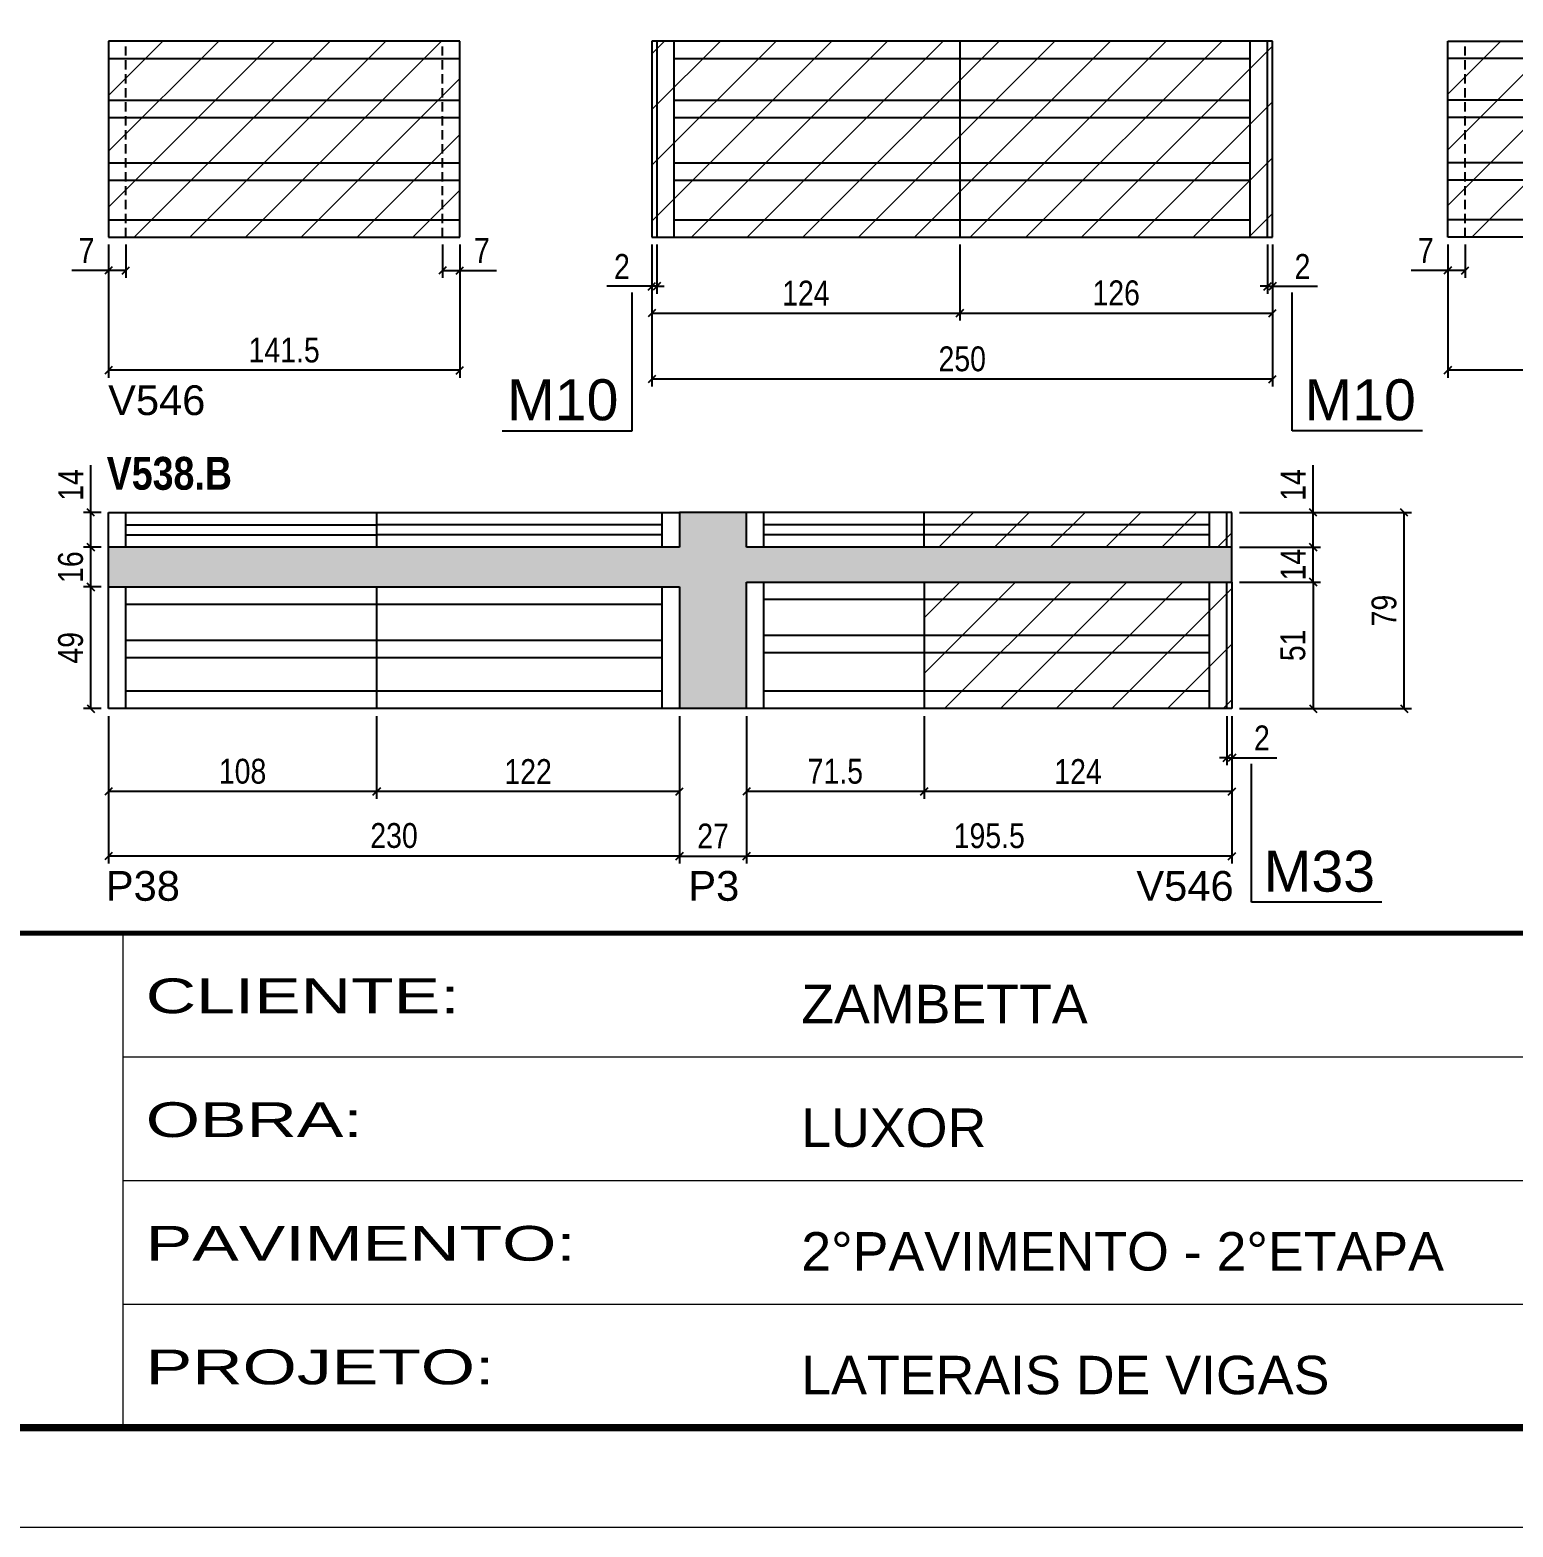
# Model space of a CAD drawing. Extents: x -15895 to 12929, y -2522 to 15173.
# Drawn here: x 3697 to 4295, y 10112 to 10715 of the extents above; entities that cross this region are included whole.
import ezdxf

# ---------------------------------------------------------------- set-up
doc = ezdxf.new("R2010")
doc.units = 0
doc.header["$PDMODE"] = 35
doc.header["$PDSIZE"] = -10
for name, pattern in [('CONTINUO', [0]), ('DASHED', [0.75, 0.5, -0.25]), ('HIDDEN', [0.375, 0.25, -0.125])]:
    doc.linetypes.add(name, pattern=pattern)
for name, color, linetype in [('5', 5, 'Continuous'), ('COTA', 241, 'Continuous'), ('NOMENCLATURA', 7, 'Continuous'), ('Painéis', 200, 'Continuous'), ('SARR_2.2x7', 40, 'Continuous'), ('SARR_EDITAR', 141, 'Continuous')]:
    doc.layers.add(name, color=color, linetype=linetype)
for name, color, linetype, lineweight in [('Folhas', 255, 'Continuous', 9), ('Hachura', 251, 'Continuous', 9), ('SARRAFO DE PRESSAO', 251, 'DASHED', 9)]:
    doc.layers.add(name, color=color, linetype=linetype, lineweight=lineweight)
doc.styles.add('ARIAL', font='arial.ttf')
doc.styles.add('COTA TECNICA', font='techl___.ttf', dxfattribs={"height": 10})
doc.styles.get("Standard").update_dxf_attribs({"font": 'arial.ttf'})
doc.styles.add('TECNICA', font='techb___.ttf', dxfattribs={"height": 10})
doc.styles.add('Tecnologia', font='')
doc.styles.get('Tecnologia').set_extended_font_data('Forgotten Futurist')
doc.dimstyles.new('PAINEL', dxfattribs={"dimtxt": 10, "dimasz": 3, "dimexe": 3, "dimexo": 3, "dimgap": 3, "dimtad": 1, "dimdec": 1, "dimzin": 12, "dimdsep": 46, "dimtxsty": 'COTA TECNICA', "dimblk1": 'OBLIQUE', "dimblk2": 'OBLIQUE', "dimsah": 1, "dimcen": 0.9, "dimclrd": 4, "dimclre": 4, "dimclrt": 240, "dimadec": 1, "dimazin": 3, "dimtfac": 1, "dimtdec": 1, "dimtmove": 0, "dimatfit": 3, "dimfxl": 1, "dimtolj": 1, "dimtzin": 12, "dimarcsym": 0})

# ---------------------------------------------------------------- blocks, each defined once
blk = doc.blocks.new('9999999999')
at = {"color": 30, "linetype": 'CONTINUO'}
for p, q in [((98564.56, 34230.21), (98564.56, 34429.45)), ((98564.56, 34379.64), (99583.98, 34379.64)), ((98564.56, 34329.83), (99487.98, 34329.83)), ((98564.56, 34280.02), (99487.98, 34280.02))]:
    blk.add_line(p, q, dxfattribs=at)
at = {"color": 30, "linetype": 'CONTINUO', "const_width": 2}
blk.add_lwpolyline([(99583.98, 34230.21), (99583.98, 34414.45, 0.414214), (99568.98, 34429.45), (98228.98, 34429.45, 0.414214), (98213.98, 34414.45), (98213.98, 34245.21, 0.414214), (98228.98, 34230.21), (99583.98, 34230.21)], format="xyb", dxfattribs=at)
at = {"layer": 'Folhas'}
blk.add_lwpolyline([(98138.98, 34190.21), (99623.98, 34190.21), (99623.98, 35240.21), (98138.98, 35240.21)], close=True, dxfattribs=at)
at = {"layer": 'Folhas', "color": 30, "const_width": 3}
blk.add_lwpolyline([(98213.98, 34230.21), (99583.98, 34230.21), (99583.98, 35200.21), (98213.98, 35200.21)], close=True, dxfattribs=at)
at = {"color": 7, "linetype": 'Continuous', "ltscale": 5, "style": 'ARIAL'}
for s, height, p in [('ZAMBETTA', 15.483, (98837.68, 34393.13)), ('LUXOR', 15.483, (98837.68, 34343.32)), ('2°PAVIMENTO - 2°ETAPA', 15.4829, (98837.68, 34293.51)), ('LATERAIS DE VIGAS', 15.4829, (98837.68, 34243.7))]:
    blk.add_text(s, height=height, dxfattribs=at).set_placement(p)
at = {"layer": 'Folhas', "color": 7, "style": 'Tecnologia', "width": 1.5}
for s, p in [('CLIENTE:', (98573.65, 34397.17)), ('OBRA:', (98573.65, 34347.31)), ('PAVIMENTO:', (98573.65, 34297.5)), ('PROJETO:', (98573.65, 34247.69))]:
    blk.add_text(s, height=14, dxfattribs=at).set_placement(p)
blk = doc.blocks.new('_Oblique')
at = {"color": 0, "linetype": 'ByBlock', "lineweight": -2}
blk.add_line((-0.5, -0.5), (0.5, 0.5), dxfattribs=at)
blk = doc.blocks.new('*D281')
at = {"layer": 'COTA', "color": 4, "lineweight": -2, "transparency": 16777216}
for p, q in [((3986.04, 10438.78), (3986.04, 10379.4)), ((4181.54, 10438.78), (4181.54, 10379.4)), ((4181.54, 10382.4), (3986.04, 10382.4))]:
    blk.add_line(p, q, dxfattribs=at)
at = {"layer": 'Defpoints', "color": 0, "transparency": 16777216}
for p in [(3986.04, 10441.78), (4181.54, 10441.78), (3986.04, 10382.4)]:
    blk.add_point(p, dxfattribs=at)
at = {"layer": 'COTA', "color": 4, "lineweight": -2, "transparency": 16777216, "xscale": 3, "yscale": 3, "zscale": 3, "rotation": 180}
blk.add_blockref('_Oblique', (3986.04, 10382.4), dxfattribs=at)
at = {"layer": 'COTA', "color": 4, "lineweight": -2, "transparency": 16777216, "xscale": 3, "yscale": 3, "zscale": 3}
blk.add_blockref('_Oblique', (4181.54, 10382.4), dxfattribs=at)
at = {"layer": 'COTA', "color": 240, "transparency": 16777216, "insert": (4083.79, 10390.54), "char_height": 10, "attachment_point": 5, "style": 'COTA TECNICA'}
blk.add_mtext('\\A1;195.5', dxfattribs=at)
blk = doc.blocks.new('*D279')
at = {"layer": 'COTA', "color": 4, "lineweight": -2, "transparency": 16777216}
for p, q in [((4184.54, 10492.78), (4217.23, 10492.78)), ((4214.23, 10492.78), (4214.23, 10441.78)), ((4184.54, 10441.78), (4217.23, 10441.78))]:
    blk.add_line(p, q, dxfattribs=at)
at = {"layer": 'Defpoints', "color": 0, "transparency": 16777216}
for p in [(4181.54, 10492.78, 0), (4181.54, 10441.78, 0), (4214.23, 10441.78)]:
    blk.add_point(p, dxfattribs=at)
at = {"layer": 'COTA', "color": 4, "lineweight": -2, "transparency": 16777216, "xscale": 3, "yscale": 3, "zscale": 3}
for p, rotation in [((4214.23, 10492.78), 90), ((4214.23, 10441.78), 270)]:
    blk.add_blockref('_Oblique', p, dxfattribs=dict(at, rotation=rotation))
at = {"layer": 'COTA', "color": 240, "transparency": 16777216, "insert": (4206.12, 10467.28), "char_height": 10, "attachment_point": 5, "rotation": 90, "style": 'COTA TECNICA'}
blk.add_mtext('\\A1;51', dxfattribs=at)
blk = doc.blocks.new('*D280')
at = {"layer": 'COTA', "color": 4, "lineweight": -2, "transparency": 16777216}
for p, q in [((4184.54, 10506.78), (4217.23, 10506.78)), ((4214.23, 10492.78), (4214.23, 10506.78)), ((4184.54, 10492.78), (4217.23, 10492.78))]:
    blk.add_line(p, q, dxfattribs=at)
at = {"layer": 'Defpoints', "color": 0, "transparency": 16777216}
for p in [(4181.54, 10506.78, 0), (4214.23, 10506.78), (4181.54, 10492.78, 0)]:
    blk.add_point(p, dxfattribs=at)
at = {"layer": 'COTA', "color": 4, "lineweight": -2, "transparency": 16777216, "xscale": 3, "yscale": 3, "zscale": 3}
for p, rotation in [((4214.23, 10506.78), 90), ((4214.23, 10492.78), 270)]:
    blk.add_blockref('_Oblique', p, dxfattribs=dict(at, rotation=rotation))
at = {"layer": 'COTA', "color": 240, "transparency": 16777216, "insert": (4206.16, 10499.78), "char_height": 10, "attachment_point": 5, "rotation": 90, "style": 'COTA TECNICA'}
blk.add_mtext('\\A1;14', dxfattribs=at)
blk = doc.blocks.new('*D277')
at = {"layer": 'COTA', "color": 4, "lineweight": -2, "transparency": 16777216}
for p, q in [((4214.23, 10520.78), (4214.23, 10539.9)), ((4184.54, 10520.78), (4217.23, 10520.78)), ((4214.23, 10506.78), (4214.23, 10520.78)), ((4184.54, 10506.78), (4217.23, 10506.78))]:
    blk.add_line(p, q, dxfattribs=at)
at = {"layer": 'Defpoints', "color": 0, "transparency": 16777216}
for p in [(4181.54, 10520.78), (4214.23, 10520.78), (4181.54, 10506.78)]:
    blk.add_point(p, dxfattribs=at)
at = {"layer": 'COTA', "color": 4, "lineweight": -2, "transparency": 16777216, "xscale": 3, "yscale": 3, "zscale": 3}
for p, rotation in [((4214.23, 10520.78), 90), ((4214.23, 10506.78), 270)]:
    blk.add_blockref('_Oblique', p, dxfattribs=dict(at, rotation=rotation))
at = {"layer": 'COTA', "color": 240, "transparency": 16777216, "insert": (4206.16, 10531.84), "char_height": 10, "attachment_point": 5, "rotation": 90, "style": 'COTA TECNICA'}
blk.add_mtext('\\A1;14', dxfattribs=at)
blk = doc.blocks.new('*D278')
at = {"layer": 'COTA', "color": 4, "lineweight": -2, "transparency": 16777216}
for p, q in [((4057.54, 10438.78), (4057.54, 10405.39)), ((4181.54, 10438.78), (4181.54, 10405.39)), ((4181.54, 10408.39), (4057.54, 10408.39))]:
    blk.add_line(p, q, dxfattribs=at)
at = {"layer": 'Defpoints', "color": 0, "transparency": 16777216}
for p in [(4057.54, 10441.78), (4181.54, 10441.78), (4057.54, 10408.39)]:
    blk.add_point(p, dxfattribs=at)
at = {"layer": 'COTA', "color": 4, "lineweight": -2, "transparency": 16777216, "xscale": 3, "yscale": 3, "zscale": 3, "rotation": 180}
blk.add_blockref('_Oblique', (4057.54, 10408.39), dxfattribs=at)
at = {"layer": 'COTA', "color": 4, "lineweight": -2, "transparency": 16777216, "xscale": 3, "yscale": 3, "zscale": 3}
blk.add_blockref('_Oblique', (4181.54, 10408.39), dxfattribs=at)
at = {"layer": 'COTA', "color": 240, "transparency": 16777216, "insert": (4119.54, 10416.46), "char_height": 10, "attachment_point": 5, "style": 'COTA TECNICA'}
blk.add_mtext('\\A1;124', dxfattribs=at)
blk = doc.blocks.new('*D269')
at = {"layer": 'COTA', "color": 4, "lineweight": -2, "transparency": 16777216}
for p, q in [((3986.04, 10438.78), (3986.04, 10405.39)), ((4057.54, 10438.78), (4057.54, 10405.39)), ((4057.54, 10408.39), (3986.04, 10408.39))]:
    blk.add_line(p, q, dxfattribs=at)
at = {"layer": 'Defpoints', "color": 0, "transparency": 16777216}
for p in [(3986.04, 10441.78), (4057.54, 10441.78), (3986.04, 10408.39)]:
    blk.add_point(p, dxfattribs=at)
at = {"layer": 'COTA', "color": 4, "lineweight": -2, "transparency": 16777216, "xscale": 3, "yscale": 3, "zscale": 3, "rotation": 180}
blk.add_blockref('_Oblique', (3986.04, 10408.39), dxfattribs=at)
at = {"layer": 'COTA', "color": 4, "lineweight": -2, "transparency": 16777216, "xscale": 3, "yscale": 3, "zscale": 3}
blk.add_blockref('_Oblique', (4057.54, 10408.39), dxfattribs=at)
at = {"layer": 'COTA', "color": 240, "transparency": 16777216, "insert": (4021.79, 10416.5), "char_height": 10, "attachment_point": 5, "style": 'COTA TECNICA'}
blk.add_mtext('\\A1;71.5', dxfattribs=at)
blk = doc.blocks.new('*D270')
at = {"layer": 'COTA', "color": 4, "lineweight": -2, "transparency": 16777216}
for p, q in [((4179.54, 10438.78), (4179.54, 10419)), ((4181.54, 10438.78), (4181.54, 10419)), ((4179.54, 10422), (4176.54, 10422)), ((4179.54, 10422), (4181.54, 10422)), ((4181.54, 10422), (4199.65, 10422))]:
    blk.add_line(p, q, dxfattribs=at)
at = {"layer": 'Defpoints', "color": 0, "transparency": 16777216}
for p in [(4179.54, 10441.78), (4181.54, 10441.78), (4181.54, 10422)]:
    blk.add_point(p, dxfattribs=at)
at = {"layer": 'COTA', "color": 4, "lineweight": -2, "transparency": 16777216, "xscale": 3, "yscale": 3, "zscale": 3}
blk.add_blockref('_Oblique', (4179.54, 10422), dxfattribs=at)
at = {"layer": 'COTA', "color": 4, "lineweight": -2, "transparency": 16777216, "xscale": 3, "yscale": 3, "zscale": 3, "rotation": 180}
blk.add_blockref('_Oblique', (4181.54, 10422), dxfattribs=at)
at = {"layer": 'COTA', "color": 240, "transparency": 16777216, "insert": (4193.6, 10430), "char_height": 10, "attachment_point": 5, "style": 'COTA TECNICA'}
blk.add_mtext('\\A1;2', dxfattribs=at)
blk = doc.blocks.new('*D271')
at = {"layer": 'COTA', "color": 4, "lineweight": -2, "transparency": 16777216}
for p, q in [((3729.04, 10438.78), (3729.04, 10379.4)), ((3959.04, 10438.78), (3959.04, 10379.4)), ((3959.04, 10382.4), (3729.04, 10382.4))]:
    blk.add_line(p, q, dxfattribs=at)
at = {"layer": 'Defpoints', "color": 0, "transparency": 16777216}
for p in [(3729.04, 10441.78), (3959.04, 10441.78), (3729.04, 10382.4)]:
    blk.add_point(p, dxfattribs=at)
at = {"layer": 'COTA', "color": 4, "lineweight": -2, "transparency": 16777216, "xscale": 3, "yscale": 3, "zscale": 3, "rotation": 180}
blk.add_blockref('_Oblique', (3729.04, 10382.4), dxfattribs=at)
at = {"layer": 'COTA', "color": 4, "lineweight": -2, "transparency": 16777216, "xscale": 3, "yscale": 3, "zscale": 3}
blk.add_blockref('_Oblique', (3959.04, 10382.4), dxfattribs=at)
at = {"layer": 'COTA', "color": 240, "transparency": 16777216, "insert": (3844.04, 10390.62), "char_height": 10, "attachment_point": 5, "style": 'COTA TECNICA'}
blk.add_mtext('\\A1;230', dxfattribs=at)
blk = doc.blocks.new('*D272')
at = {"layer": 'COTA', "color": 4, "lineweight": -2, "transparency": 16777216}
for p, q in [((3837.04, 10438.78), (3837.04, 10405.39)), ((3959.04, 10438.78), (3959.04, 10405.39)), ((3959.04, 10408.39), (3837.04, 10408.39))]:
    blk.add_line(p, q, dxfattribs=at)
at = {"layer": 'Defpoints', "color": 0, "transparency": 16777216}
for p in [(3837.04, 10441.78), (3959.04, 10441.78), (3837.04, 10408.39)]:
    blk.add_point(p, dxfattribs=at)
at = {"layer": 'COTA', "color": 4, "lineweight": -2, "transparency": 16777216, "xscale": 3, "yscale": 3, "zscale": 3, "rotation": 180}
blk.add_blockref('_Oblique', (3837.04, 10408.39), dxfattribs=at)
at = {"layer": 'COTA', "color": 4, "lineweight": -2, "transparency": 16777216, "xscale": 3, "yscale": 3, "zscale": 3}
blk.add_blockref('_Oblique', (3959.04, 10408.39), dxfattribs=at)
at = {"layer": 'COTA', "color": 240, "transparency": 16777216, "insert": (3898.04, 10416.45), "char_height": 10, "attachment_point": 5, "style": 'COTA TECNICA'}
blk.add_mtext('\\A1;122', dxfattribs=at)
blk = doc.blocks.new('*D273')
at = {"layer": 'COTA', "color": 4, "lineweight": -2, "transparency": 16777216}
for p, q in [((3729.04, 10438.78), (3729.04, 10405.39)), ((3837.04, 10438.78), (3837.04, 10405.39)), ((3837.04, 10408.39), (3729.04, 10408.39))]:
    blk.add_line(p, q, dxfattribs=at)
at = {"layer": 'Defpoints', "color": 0, "transparency": 16777216}
for p in [(3729.04, 10441.78), (3837.04, 10441.78), (3729.04, 10408.39)]:
    blk.add_point(p, dxfattribs=at)
at = {"layer": 'COTA', "color": 4, "lineweight": -2, "transparency": 16777216, "xscale": 3, "yscale": 3, "zscale": 3, "rotation": 180}
blk.add_blockref('_Oblique', (3729.04, 10408.39), dxfattribs=at)
at = {"layer": 'COTA', "color": 4, "lineweight": -2, "transparency": 16777216, "xscale": 3, "yscale": 3, "zscale": 3}
blk.add_blockref('_Oblique', (3837.04, 10408.39), dxfattribs=at)
at = {"layer": 'COTA', "color": 240, "transparency": 16777216, "insert": (3783.04, 10416.51), "char_height": 10, "attachment_point": 5, "style": 'COTA TECNICA'}
blk.add_mtext('\\A1;108', dxfattribs=at)
blk = doc.blocks.new('*D274')
at = {"layer": 'COTA', "color": 4, "lineweight": -2, "transparency": 16777216}
for p, q in [((3726.04, 10490.78), (3718.91, 10490.78)), ((3721.91, 10441.78), (3721.91, 10490.78)), ((3726.04, 10441.78), (3718.91, 10441.78))]:
    blk.add_line(p, q, dxfattribs=at)
at = {"layer": 'Defpoints', "color": 0, "transparency": 16777216}
for p in [(3721.91, 10490.78), (3729.04, 10490.78), (3729.04, 10441.78)]:
    blk.add_point(p, dxfattribs=at)
at = {"layer": 'COTA', "color": 4, "lineweight": -2, "transparency": 16777216, "xscale": 3, "yscale": 3, "zscale": 3}
for p, rotation in [((3721.91, 10490.78), 90), ((3721.91, 10441.78), 270)]:
    blk.add_blockref('_Oblique', p, dxfattribs=dict(at, rotation=rotation))
at = {"layer": 'COTA', "color": 240, "transparency": 16777216, "insert": (3713.81, 10466.28), "char_height": 10, "attachment_point": 5, "rotation": 90, "style": 'COTA TECNICA'}
blk.add_mtext('\\A1;49', dxfattribs=at)
blk = doc.blocks.new('*D275')
at = {"layer": 'COTA', "color": 4, "lineweight": -2, "transparency": 16777216}
for p, q in [((3726.04, 10506.78), (3718.91, 10506.78)), ((3721.91, 10490.78), (3721.91, 10506.78)), ((3726.04, 10490.78), (3718.91, 10490.78))]:
    blk.add_line(p, q, dxfattribs=at)
at = {"layer": 'Defpoints', "color": 0, "transparency": 16777216}
for p in [(3721.91, 10506.78), (3729.04, 10506.78), (3729.04, 10490.78)]:
    blk.add_point(p, dxfattribs=at)
at = {"layer": 'COTA', "color": 4, "lineweight": -2, "transparency": 16777216, "xscale": 3, "yscale": 3, "zscale": 3}
for p, rotation in [((3721.91, 10506.78), 90), ((3721.91, 10490.78), 270)]:
    blk.add_blockref('_Oblique', p, dxfattribs=dict(at, rotation=rotation))
at = {"layer": 'COTA', "color": 240, "transparency": 16777216, "insert": (3713.81, 10498.78), "char_height": 10, "attachment_point": 5, "rotation": 90, "style": 'COTA TECNICA'}
blk.add_mtext('\\A1;16', dxfattribs=at)
blk = doc.blocks.new('*D276')
at = {"layer": 'COTA', "color": 4, "lineweight": -2, "transparency": 16777216}
for p, q in [((3721.91, 10520.78), (3721.91, 10539.9)), ((3726.04, 10520.78), (3718.91, 10520.78)), ((3721.91, 10506.78), (3721.91, 10520.78)), ((3726.04, 10506.78), (3718.91, 10506.78))]:
    blk.add_line(p, q, dxfattribs=at)
at = {"layer": 'Defpoints', "color": 0, "transparency": 16777216}
for p in [(3721.91, 10520.78), (3729.04, 10520.78), (3729.04, 10506.78)]:
    blk.add_point(p, dxfattribs=at)
at = {"layer": 'COTA', "color": 4, "lineweight": -2, "transparency": 16777216, "xscale": 3, "yscale": 3, "zscale": 3}
for p, rotation in [((3721.91, 10520.78), 90), ((3721.91, 10506.78), 270)]:
    blk.add_blockref('_Oblique', p, dxfattribs=dict(at, rotation=rotation))
at = {"layer": 'COTA', "color": 240, "transparency": 16777216, "insert": (3713.84, 10531.84), "char_height": 10, "attachment_point": 5, "rotation": 90, "style": 'COTA TECNICA'}
blk.add_mtext('\\A1;14', dxfattribs=at)
blk = doc.blocks.new('*D284')
at = {"layer": 'COTA', "color": 4, "lineweight": -2, "transparency": 16777216}
for p, q in [((3729.04, 10628.67), (3729.04, 10575.05)), ((3870.54, 10628.67), (3870.54, 10575.05)), ((3870.54, 10578.05), (3729.04, 10578.05))]:
    blk.add_line(p, q, dxfattribs=at)
at = {"layer": 'Defpoints', "color": 0, "transparency": 16777216}
for p in [(3729.04, 10631.67), (3870.54, 10631.67), (3729.04, 10578.05)]:
    blk.add_point(p, dxfattribs=at)
at = {"layer": 'COTA', "color": 4, "lineweight": -2, "transparency": 16777216, "xscale": 3, "yscale": 3, "zscale": 3, "rotation": 180}
blk.add_blockref('_Oblique', (3729.04, 10578.05), dxfattribs=at)
at = {"layer": 'COTA', "color": 4, "lineweight": -2, "transparency": 16777216, "xscale": 3, "yscale": 3, "zscale": 3}
blk.add_blockref('_Oblique', (3870.54, 10578.05), dxfattribs=at)
at = {"layer": 'COTA', "color": 240, "transparency": 16777216, "insert": (3799.79, 10586.16), "char_height": 10, "attachment_point": 5, "style": 'COTA TECNICA'}
blk.add_mtext('\\A1;141.5', dxfattribs=at)
blk = doc.blocks.new('*D285')
at = {"layer": 'COTA', "color": 4, "lineweight": -2, "transparency": 16777216}
for p, q in [((3863.54, 10628.67), (3863.54, 10615.25)), ((3870.54, 10628.67), (3870.54, 10615.25)), ((3863.54, 10618.25), (3870.54, 10618.25)), ((3870.54, 10618.25), (3885.27, 10618.25))]:
    blk.add_line(p, q, dxfattribs=at)
at = {"layer": 'Defpoints', "color": 0, "transparency": 16777216}
for p in [(3863.54, 10631.67), (3870.54, 10631.67), (3870.54, 10618.25)]:
    blk.add_point(p, dxfattribs=at)
at = {"layer": 'COTA', "color": 4, "lineweight": -2, "transparency": 16777216, "xscale": 3, "yscale": 3, "zscale": 3, "rotation": 180}
blk.add_blockref('_Oblique', (3863.54, 10618.25), dxfattribs=at)
at = {"layer": 'COTA', "color": 4, "lineweight": -2, "transparency": 16777216, "xscale": 3, "yscale": 3, "zscale": 3}
blk.add_blockref('_Oblique', (3870.54, 10618.25), dxfattribs=at)
at = {"layer": 'COTA', "color": 240, "transparency": 16777216, "insert": (3879.41, 10626.32), "char_height": 10, "attachment_point": 5, "style": 'COTA TECNICA'}
blk.add_mtext('\\A1;7', dxfattribs=at)
blk = doc.blocks.new('*D283')
at = {"layer": 'COTA', "color": 4, "lineweight": -2, "transparency": 16777216}
for p, q in [((3729.04, 10628.67), (3729.04, 10615.25)), ((3736.04, 10628.67), (3736.04, 10615.25)), ((3729.04, 10618.25), (3714.31, 10618.25)), ((3736.04, 10618.25), (3729.04, 10618.25))]:
    blk.add_line(p, q, dxfattribs=at)
at = {"layer": 'Defpoints', "color": 0, "transparency": 16777216}
for p in [(3729.04, 10631.67), (3736.04, 10631.67), (3729.04, 10618.25)]:
    blk.add_point(p, dxfattribs=at)
at = {"layer": 'COTA', "color": 4, "lineweight": -2, "transparency": 16777216, "xscale": 3, "yscale": 3, "zscale": 3, "rotation": 180}
blk.add_blockref('_Oblique', (3729.04, 10618.25), dxfattribs=at)
at = {"layer": 'COTA', "color": 4, "lineweight": -2, "transparency": 16777216, "xscale": 3, "yscale": 3, "zscale": 3}
blk.add_blockref('_Oblique', (3736.04, 10618.25), dxfattribs=at)
at = {"layer": 'COTA', "color": 240, "transparency": 16777216, "insert": (3720.18, 10626.32), "char_height": 10, "attachment_point": 5, "style": 'COTA TECNICA'}
blk.add_mtext('\\A1;7', dxfattribs=at)
blk = doc.blocks.new('*D289')
at = {"layer": 'COTA', "color": 4, "lineweight": -2, "transparency": 16777216}
for p, q in [((3947.9, 10628.67), (3947.9, 10571.5)), ((4197.9, 10628.67), (4197.9, 10571.5)), ((4197.9, 10574.5), (3947.9, 10574.5))]:
    blk.add_line(p, q, dxfattribs=at)
at = {"layer": 'Defpoints', "color": 0, "transparency": 16777216}
for p in [(3947.9, 10631.67), (4197.9, 10631.67), (3947.9, 10574.5)]:
    blk.add_point(p, dxfattribs=at)
at = {"layer": 'COTA', "color": 4, "lineweight": -2, "transparency": 16777216, "xscale": 3, "yscale": 3, "zscale": 3, "rotation": 180}
blk.add_blockref('_Oblique', (3947.9, 10574.5), dxfattribs=at)
at = {"layer": 'COTA', "color": 4, "lineweight": -2, "transparency": 16777216, "xscale": 3, "yscale": 3, "zscale": 3}
blk.add_blockref('_Oblique', (4197.9, 10574.5), dxfattribs=at)
at = {"layer": 'COTA', "color": 240, "transparency": 16777216, "insert": (4072.9, 10582.61), "char_height": 10, "attachment_point": 5, "style": 'COTA TECNICA'}
blk.add_mtext('\\A1;250', dxfattribs=at)
blk = doc.blocks.new('*D286')
at = {"layer": 'COTA', "color": 4, "lineweight": -2, "transparency": 16777216}
for p, q in [((3947.9, 10628.67), (3947.9, 10598.09)), ((4071.9, 10628.67), (4071.9, 10598.09)), ((3947.9, 10601.09), (4071.9, 10601.09))]:
    blk.add_line(p, q, dxfattribs=at)
at = {"layer": 'Defpoints', "color": 0, "transparency": 16777216}
for p in [(3947.9, 10631.67), (4071.9, 10631.67), (4071.9, 10601.09)]:
    blk.add_point(p, dxfattribs=at)
at = {"layer": 'COTA', "color": 4, "lineweight": -2, "transparency": 16777216, "xscale": 3, "yscale": 3, "zscale": 3, "rotation": 180}
blk.add_blockref('_Oblique', (3947.9, 10601.09), dxfattribs=at)
at = {"layer": 'COTA', "color": 4, "lineweight": -2, "transparency": 16777216, "xscale": 3, "yscale": 3, "zscale": 3}
blk.add_blockref('_Oblique', (4071.9, 10601.09), dxfattribs=at)
at = {"layer": 'COTA', "color": 240, "transparency": 16777216, "insert": (4009.9, 10609.16), "char_height": 10, "attachment_point": 5, "style": 'COTA TECNICA'}
blk.add_mtext('\\A1;124', dxfattribs=at)
blk = doc.blocks.new('*D287')
at = {"layer": 'COTA', "color": 4, "lineweight": -2, "transparency": 16777216}
for p, q in [((3947.9, 10628.67), (3947.9, 10608.89)), ((3949.9, 10628.67), (3949.9, 10608.89)), ((3947.9, 10611.89), (3929.79, 10611.89)), ((3949.9, 10611.89), (3947.9, 10611.89)), ((3949.9, 10611.89), (3952.9, 10611.89))]:
    blk.add_line(p, q, dxfattribs=at)
at = {"layer": 'Defpoints', "color": 0, "transparency": 16777216}
for p in [(3947.9, 10631.67), (3949.9, 10631.67), (3947.9, 10611.89)]:
    blk.add_point(p, dxfattribs=at)
at = {"layer": 'COTA', "color": 4, "lineweight": -2, "transparency": 16777216, "xscale": 3, "yscale": 3, "zscale": 3}
blk.add_blockref('_Oblique', (3947.9, 10611.89), dxfattribs=at)
at = {"layer": 'COTA', "color": 4, "lineweight": -2, "transparency": 16777216, "xscale": 3, "yscale": 3, "zscale": 3, "rotation": 180}
blk.add_blockref('_Oblique', (3949.9, 10611.89), dxfattribs=at)
at = {"layer": 'COTA', "color": 240, "transparency": 16777216, "insert": (3935.84, 10619.89), "char_height": 10, "attachment_point": 5, "style": 'COTA TECNICA'}
blk.add_mtext('\\A1;2', dxfattribs=at)
blk = doc.blocks.new('*D290')
at = {"layer": 'COTA', "color": 4, "lineweight": -2, "transparency": 16777216}
for p, q in [((4071.9, 10628.67), (4071.9, 10598.09)), ((4197.9, 10628.67), (4197.9, 10598.09)), ((4071.9, 10601.09), (4197.9, 10601.09))]:
    blk.add_line(p, q, dxfattribs=at)
at = {"layer": 'Defpoints', "color": 0, "transparency": 16777216}
for p in [(4071.9, 10631.67), (4197.9, 10631.67), (4197.9, 10601.09)]:
    blk.add_point(p, dxfattribs=at)
at = {"layer": 'COTA', "color": 4, "lineweight": -2, "transparency": 16777216, "xscale": 3, "yscale": 3, "zscale": 3, "rotation": 180}
blk.add_blockref('_Oblique', (4071.9, 10601.09), dxfattribs=at)
at = {"layer": 'COTA', "color": 4, "lineweight": -2, "transparency": 16777216, "xscale": 3, "yscale": 3, "zscale": 3}
blk.add_blockref('_Oblique', (4197.9, 10601.09), dxfattribs=at)
at = {"layer": 'COTA', "color": 240, "transparency": 16777216, "insert": (4134.9, 10609.19), "char_height": 10, "attachment_point": 5, "style": 'COTA TECNICA'}
blk.add_mtext('\\A1;126', dxfattribs=at)
blk = doc.blocks.new('*D288')
at = {"layer": 'COTA', "color": 4, "lineweight": -2, "transparency": 16777216}
for p, q in [((4195.9, 10628.67), (4195.9, 10608.89)), ((4197.9, 10628.67), (4197.9, 10608.89)), ((4195.9, 10611.89), (4192.9, 10611.89)), ((4195.9, 10611.89), (4197.9, 10611.89)), ((4197.9, 10611.89), (4216.01, 10611.89))]:
    blk.add_line(p, q, dxfattribs=at)
at = {"layer": 'Defpoints', "color": 0, "transparency": 16777216}
for p in [(4195.9, 10631.67), (4197.9, 10631.67), (4197.9, 10611.89)]:
    blk.add_point(p, dxfattribs=at)
at = {"layer": 'COTA', "color": 4, "lineweight": -2, "transparency": 16777216, "xscale": 3, "yscale": 3, "zscale": 3}
blk.add_blockref('_Oblique', (4195.9, 10611.89), dxfattribs=at)
at = {"layer": 'COTA', "color": 4, "lineweight": -2, "transparency": 16777216, "xscale": 3, "yscale": 3, "zscale": 3, "rotation": 180}
blk.add_blockref('_Oblique', (4197.9, 10611.89), dxfattribs=at)
at = {"layer": 'COTA', "color": 240, "transparency": 16777216, "insert": (4209.95, 10619.89), "char_height": 10, "attachment_point": 5, "style": 'COTA TECNICA'}
blk.add_mtext('\\A1;2', dxfattribs=at)
blk = doc.blocks.new('*D291')
at = {"layer": 'COTA', "color": 4, "lineweight": -2, "transparency": 16777216}
for p, q in [((4268.44, 10628.67), (4268.44, 10615.25)), ((4275.44, 10628.67), (4275.44, 10615.25)), ((4268.44, 10618.25), (4253.71, 10618.25)), ((4275.44, 10618.25), (4268.44, 10618.25))]:
    blk.add_line(p, q, dxfattribs=at)
at = {"layer": 'Defpoints', "color": 0, "transparency": 16777216}
for p in [(4268.44, 10631.67), (4275.44, 10631.67), (4268.44, 10618.25)]:
    blk.add_point(p, dxfattribs=at)
at = {"layer": 'COTA', "color": 4, "lineweight": -2, "transparency": 16777216, "xscale": 3, "yscale": 3, "zscale": 3, "rotation": 180}
blk.add_blockref('_Oblique', (4268.44, 10618.25), dxfattribs=at)
at = {"layer": 'COTA', "color": 4, "lineweight": -2, "transparency": 16777216, "xscale": 3, "yscale": 3, "zscale": 3}
blk.add_blockref('_Oblique', (4275.44, 10618.25), dxfattribs=at)
at = {"layer": 'COTA', "color": 240, "transparency": 16777216, "insert": (4259.58, 10626.32), "char_height": 10, "attachment_point": 5, "style": 'COTA TECNICA'}
blk.add_mtext('\\A1;7', dxfattribs=at)
blk = doc.blocks.new('*D292')
at = {"layer": 'COTA', "color": 4, "lineweight": -2, "transparency": 16777216}
for p, q in [((4268.44, 10628.67), (4268.44, 10575.05)), ((4398.44, 10628.67), (4398.44, 10575.05)), ((4398.44, 10578.05), (4268.44, 10578.05))]:
    blk.add_line(p, q, dxfattribs=at)
at = {"layer": 'Defpoints', "color": 0, "transparency": 16777216}
for p in [(4268.44, 10631.67), (4398.44, 10631.67), (4268.44, 10578.05)]:
    blk.add_point(p, dxfattribs=at)
at = {"layer": 'COTA', "color": 4, "lineweight": -2, "transparency": 16777216, "xscale": 3, "yscale": 3, "zscale": 3, "rotation": 180}
blk.add_blockref('_Oblique', (4268.44, 10578.05), dxfattribs=at)
at = {"layer": 'COTA', "color": 4, "lineweight": -2, "transparency": 16777216, "xscale": 3, "yscale": 3, "zscale": 3}
blk.add_blockref('_Oblique', (4398.44, 10578.05), dxfattribs=at)
at = {"layer": 'COTA', "color": 240, "transparency": 16777216, "insert": (4333.44, 10586.26), "char_height": 10, "attachment_point": 5, "style": 'COTA TECNICA'}
blk.add_mtext('\\A1;130', dxfattribs=at)
blk = doc.blocks.new('*D295')
at = {"layer": 'COTA', "color": 4, "lineweight": -2, "transparency": 16777216}
for p, q in [((4184.54, 10520.78), (4253.92, 10520.78)), ((4250.92, 10441.78), (4250.92, 10520.78)), ((4184.54, 10441.78), (4253.92, 10441.78))]:
    blk.add_line(p, q, dxfattribs=at)
at = {"layer": 'Defpoints', "color": 0, "transparency": 16777216}
for p in [(4181.54, 10520.78), (4250.92, 10520.78), (4181.54, 10441.78)]:
    blk.add_point(p, dxfattribs=at)
at = {"layer": 'COTA', "color": 4, "lineweight": -2, "transparency": 16777216, "xscale": 3, "yscale": 3, "zscale": 3}
for p, rotation in [((4250.92, 10520.78), 90), ((4250.92, 10441.78), 270)]:
    blk.add_blockref('_Oblique', p, dxfattribs=dict(at, rotation=rotation))
at = {"layer": 'COTA', "color": 240, "transparency": 16777216, "insert": (4242.82, 10481.28), "char_height": 10, "attachment_point": 5, "rotation": 90, "style": 'COTA TECNICA'}
blk.add_mtext('\\A1;79', dxfattribs=at)
blk = doc.blocks.new('*D1943')
at = {"layer": 'COTA', "color": 4, "lineweight": -2, "transparency": 16777216}
for p, q in [((3959.04, 10438.78), (3959.04, 10379.4)), ((3986.04, 10438.78), (3986.04, 10379.4)), ((3959.04, 10382.4), (3986.04, 10382.4))]:
    blk.add_line(p, q, dxfattribs=at)
at = {"layer": 'Defpoints', "color": 0, "transparency": 16777216}
for p in [(3959.04, 10441.78), (3986.04, 10441.78), (3986.04, 10382.4)]:
    blk.add_point(p, dxfattribs=at)
at = {"layer": 'COTA', "color": 4, "lineweight": -2, "transparency": 16777216, "xscale": 3, "yscale": 3, "zscale": 3, "rotation": 180}
blk.add_blockref('_Oblique', (3959.04, 10382.4), dxfattribs=at)
at = {"layer": 'COTA', "color": 4, "lineweight": -2, "transparency": 16777216, "xscale": 3, "yscale": 3, "zscale": 3}
blk.add_blockref('_Oblique', (3986.04, 10382.4), dxfattribs=at)
at = {"layer": 'COTA', "color": 240, "transparency": 16777216, "insert": (3972.54, 10390.47), "char_height": 10, "attachment_point": 5, "style": 'COTA TECNICA'}
blk.add_mtext('\\A1;27', dxfattribs=at)

msp = doc.modelspace()

# ---------------------------------------------------------------- hatches: boundary and pattern name
at = {"layer": 'COTA'}
h = msp.add_hatch(dxfattribs=at)
h.set_pattern_fill('AR-CONC', color=256, scale=0.03)
h.set_pattern_definition([(50, (-1635.079, -2844.969), (5.4655401, -0.4781726), [0.5715, -6.2865]), (355, (-1635.079, -2844.969), (-1.0573026, 5.7317054), [0.4572, -5.0292175]), (100.451445, (-1634.6235, -2845.009), (4.4082374, 5.2535326), [0.4857003, -5.3427073]), (46.1842, (-1635.079, -2843.445), (8.1323712, -1.2612698), [0.85725, -9.42975]), (96.63556, (-1634.401, -2843.55), (7.122124, 7.4227837), [0.7285507, -8.0140682]), (351.18415, (-1635.079, -2843.445), (7.122124, 7.4227837), [0.685799, -7.543792]), (21, (-1634.317, -2843.826), (4.5484317, -3.067956), [0.5715, -6.2865]), (326, (-1634.317, -2843.826), (1.8540609, 5.525639), [0.4572, -5.0292]), (71.451445, (-1633.938, -2844.0816), (6.4024926, 2.457683), [0.4857003, -5.3426981]), (37.5, (-1635.079, -2844.969), (0.0926581, 2.53665117), [0, -4.96824, 0, -5.1054, 0, -5.04825]), (7.5, (-1635.079, -2844.969), (2.0045899, 3.00541724), [0, -2.91084, 0, -4.85394, 0, -1.92405]), (327.5, (-1636.7782, -2844.969), (4.06771786, -0.17186232), [0, -1.905, 0, -5.9436, 0, -7.8867]), (317.5, (-1637.5402, -2844.969), (4.4438754, 0.7627947), [0, -2.4765, 0, -3.94716, 0, -5.6007])])
h.paths.add_polyline_path([(3986.04, 10492.78), (4181.54, 10492.78), (4181.54, 10506.78), (3986.04, 10506.78), (3986.04, 10520.78), (3959.04, 10520.78), (3959.04, 10506.78), (3729.04, 10506.78), (3729.04, 10490.78), (3959.04, 10490.78), (3959.04, 10441.78), (3986.04, 10441.78)])
at = {"layer": 'Hachura', "linetype": 'ByBlock'}
h = msp.add_hatch(dxfattribs=at)
h.set_pattern_fill('ANSI31', color=256, scale=5)
h.paths.add_polyline_path([(3870.54, 10710.67), (3729.04, 10710.67), (3729.04, 10631.67), (3870.54, 10631.67)])
h.paths.add_polyline_path([(4071.9, 10710.67), (3947.9, 10710.67), (3947.9, 10631.67), (4071.9, 10631.67)])
h.paths.add_polyline_path([(4197.9, 10710.67), (4071.9, 10710.67), (4071.9, 10631.67), (4197.9, 10631.67)])
h.paths.add_polyline_path([(4398.44, 10710.67), (4268.44, 10710.67), (4268.44, 10631.67), (4398.44, 10631.67)])
h.paths.add_polyline_path([(4515.51, 10710.67), (4461.51, 10710.67), (4461.51, 10631.67), (4515.51, 10631.67)])
h.paths.add_polyline_path([(4181.54, 10492.78), (4057.54, 10492.78), (4057.54, 10441.78), (4181.54, 10441.78)])
h.paths.add_polyline_path([(4181.54, 10520.78), (4057.54, 10520.78), (4057.54, 10506.78), (4181.54, 10506.78)])

# ---------------------------------------------------------------- linework, layer by layer
at = {"layer": 'COTA'}
for p, q in [((3986.04, 10520.78), (3959.04, 10520.78)), ((3729.04, 10490.78), (3729.04, 10506.78)), ((4181.54, 10492.78), (4181.54, 10506.78)), ((3986.04, 10441.78), (3959.04, 10441.78))]:
    msp.add_line(p, q, dxfattribs=at)
at = {"layer": 'NOMENCLATURA', "linetype": 'Continuous'}
for p, q in [((3939.98, 10553.74), (3939.98, 10609.37)), ((4205.81, 10553.74), (4205.81, 10609.37)), ((3887.58, 10553.74), (3939.98, 10553.74)), ((4258.22, 10553.74), (4205.81, 10553.74)), ((4189.45, 10363.86), (4189.45, 10419.49)), ((4241.86, 10363.86), (4189.45, 10363.86))]:
    msp.add_line(p, q, dxfattribs=at)
at = {"layer": 'Painéis', "linetype": 'ByBlock'}
for p, q in [((3870.54, 10710.67), (3729.04, 10710.67)), ((3729.04, 10710.67), (3729.04, 10631.67)), ((3870.54, 10631.67), (3870.54, 10710.67)), ((4197.9, 10710.67), (3947.9, 10710.67)), ((3947.9, 10710.67), (3947.9, 10631.67)), ((3949.9, 10710.67), (3949.9, 10631.67)), ((4071.9, 10710.67), (4071.9, 10631.67)), ((4195.9, 10631.67), (4195.9, 10710.67)), ((4197.9, 10631.67), (4197.9, 10710.67)), ((4268.44, 10631.67), (4268.44, 10710.67)), ((4268.44, 10710.67), (4398.44, 10710.67)), ((3729.04, 10631.67), (3870.54, 10631.67)), ((3947.9, 10631.67), (4197.9, 10631.67)), ((4398.44, 10631.67), (4268.44, 10631.67)), ((3729.04, 10506.78), (3729.04, 10520.78)), ((3729.04, 10520.78), (3959.04, 10520.78)), ((3837.04, 10520.78), (3837.04, 10506.78)), ((3959.04, 10520.78), (3959.04, 10506.78)), ((4181.54, 10520.78), (3986.04, 10520.78)), ((3986.04, 10506.78), (3986.04, 10520.78)), ((4057.54, 10506.78), (4057.54, 10520.78)), ((4179.54, 10506.78), (4179.54, 10520.78)), ((4181.54, 10506.78), (4181.54, 10520.78)), ((3959.04, 10506.78), (3729.04, 10506.78)), ((4181.54, 10506.78), (3986.04, 10506.78)), ((3986.04, 10441.78), (3986.04, 10492.78)), ((3986.04, 10492.78), (4181.54, 10492.78)), ((4057.54, 10492.78), (4057.54, 10441.78)), ((4179.54, 10441.78), (4179.54, 10492.78)), ((4181.54, 10492.78), (4181.54, 10441.78)), ((3729.04, 10441.78), (3729.04, 10490.78)), ((3729.04, 10490.78), (3959.04, 10490.78)), ((3837.04, 10490.78), (3837.04, 10441.78)), ((3959.04, 10490.78), (3959.04, 10441.78)), ((3959.04, 10441.78), (3729.04, 10441.78)), ((4181.54, 10441.78), (3986.04, 10441.78))]:
    msp.add_line(p, q, dxfattribs=at)
at = {"layer": 'SARR_2.2x7', "linetype": 'HIDDEN', "ltscale": 15}
for p, q in [((3736.04, 10631.67), (3736.04, 10710.67)), ((3863.54, 10631.67), (3863.54, 10710.67)), ((4275.44, 10631.67), (4275.44, 10710.67))]:
    msp.add_line(p, q, dxfattribs=at)
at = {"layer": 'SARR_2.2x7', "linetype": 'Continuous'}
for p, q in [((3956.9, 10631.67), (3956.9, 10710.67)), ((4188.9, 10631.67), (4188.9, 10710.67)), ((3729.04, 10703.67), (3870.54, 10703.67)), ((3956.9, 10703.67), (4188.9, 10703.67)), ((4391.44, 10703.67), (4268.44, 10703.67)), ((3729.04, 10686.93), (3870.54, 10686.93)), ((3956.9, 10686.93), (4188.9, 10686.93)), ((4391.44, 10686.93), (4268.44, 10686.93)), ((3729.04, 10679.93), (3870.54, 10679.93)), ((3956.9, 10679.93), (4188.9, 10679.93)), ((4391.44, 10679.93), (4268.44, 10679.93)), ((3729.04, 10661.67), (3870.54, 10661.67)), ((3956.9, 10661.67), (4188.9, 10661.67)), ((4391.44, 10661.67), (4268.44, 10661.67)), ((3729.04, 10654.67), (3870.54, 10654.67)), ((3956.9, 10654.67), (4188.9, 10654.67)), ((4391.44, 10654.67), (4268.44, 10654.67)), ((3729.04, 10638.67), (3870.54, 10638.67)), ((3956.9, 10638.67), (4188.9, 10638.67)), ((4391.44, 10638.67), (4268.44, 10638.67)), ((3736.04, 10506.78), (3736.04, 10520.78)), ((3952.04, 10506.78), (3952.04, 10520.78)), ((3993.04, 10506.78), (3993.04, 10520.78)), ((4172.54, 10506.78), (4172.54, 10520.78)), ((3993.04, 10441.78), (3993.04, 10492.78)), ((4172.54, 10441.78), (4172.54, 10492.78)), ((3736.04, 10441.78), (3736.04, 10490.78)), ((3952.04, 10441.78), (3952.04, 10490.78)), ((3837.04, 10483.78), (3736.04, 10483.78)), ((3952.04, 10483.78), (3837.04, 10483.78)), ((4057.54, 10485.78), (3993.04, 10485.78)), ((4172.54, 10485.78), (4057.54, 10485.78)), ((3837.04, 10469.22), (3736.04, 10469.22)), ((3952.04, 10469.22), (3837.04, 10469.22)), ((4057.54, 10471.22), (3993.04, 10471.22)), ((4172.54, 10471.22), (4057.54, 10471.22)), ((4057.54, 10464.22), (3993.04, 10464.22)), ((4172.54, 10464.22), (4057.54, 10464.22)), ((3837.04, 10462.22), (3736.04, 10462.22)), ((3952.04, 10462.22), (3837.04, 10462.22)), ((3837.04, 10448.78), (3736.04, 10448.78)), ((3952.04, 10448.78), (3837.04, 10448.78)), ((4057.54, 10448.78), (3993.04, 10448.78)), ((4172.54, 10448.78), (4057.54, 10448.78))]:
    msp.add_line(p, q, dxfattribs=at)
at = {"layer": 'SARR_EDITAR', "linetype": 'Continuous'}
for p, q in [((3736.04, 10515.78), (3837.04, 10515.78)), ((3736.04, 10511.78), (3837.04, 10511.78)), ((3952.04, 10515.78), (3837.04, 10515.78)), ((3952.04, 10511.78), (3837.04, 10511.78)), ((4057.54, 10515.78), (3993.04, 10515.78)), ((4057.54, 10511.78), (3993.04, 10511.78)), ((4172.54, 10515.78), (4057.54, 10515.78)), ((4172.54, 10511.78), (4057.54, 10511.78))]:
    msp.add_line(p, q, dxfattribs=at)

# ---------------------------------------------------------------- block references
at = {"layer": 'SARRAFO DE PRESSAO', "color": 6, "linetype": 'ByBlock'}
msp.add_blockref('9999999999', (-94829.61, -24078.07), dxfattribs=at)

# ---------------------------------------------------------------- texts
at = {"layer": '5', "linetype": 'Continuous'}
for s, rotation, p in [('V546', 359.99996, (3728.9, 10560.03)), ('P38', 0.00004, (3727.97, 10364.39)), ('P3', 0.00004, (3962.59, 10364.39)), ('V546', 0.00004, (4143.05, 10364.39))]:
    msp.add_text(s, height=12, rotation=rotation, dxfattribs=at).set_placement(p)
at = {"layer": 'NOMENCLATURA', "linetype": 'Continuous'}
for s, p in [('M10', (3889.59, 10557.94)), ('M10', (4210.76, 10557.94)), ('M33', (4194.34, 10368.05))]:
    msp.add_text(s, height=16.5, dxfattribs=at).set_placement(p)
at = {"layer": 'NOMENCLATURA', "style": 'TECNICA'}
msp.add_text('V538.B', height=13.2, dxfattribs=at).set_placement((3728.32, 10529.97))

# ---------------------------------------------------------------- dimensions: what is measured, and where the dimension line sits
at = {"layer": 'COTA'}
for base, p1, p2, angle, picture, middle in [((3729.04, 10618.25), (3736.04, 10631.67), (3729.04, 10631.67), 180, '*D283', (3720.18, 10626.32)), ((3729.04, 10578.05), (3870.54, 10631.67), (3729.04, 10631.67), 180, '*D284', (3799.79, 10586.16)), ((3947.9, 10574.5), (4197.9, 10631.67), (3947.9, 10631.67), 180, '*D289', (4072.9, 10582.61)), ((4197.9, 10611.89), (4195.9, 10631.67), (4197.9, 10631.67), 180, '*D288', (4209.95, 10619.89)), ((4268.44, 10618.25), (4275.44, 10631.67), (4268.44, 10631.67), 180, '*D291', (4259.58, 10626.32)), ((3721.91, 10520.78), (3729.04, 10506.78), (3729.04, 10520.78), 90, '*D276', (3713.84, 10531.84)), ((4214.23, 10520.78), (4181.54, 10506.78), (4181.54, 10520.78), 90, '*D277', (4206.16, 10531.84)), ((4250.92, 10520.78), (4181.54, 10441.78), (4181.54, 10520.78), 90, '*D295', (4242.82, 10481.28)), ((4214.23, 10441.78, 0), (4181.54, 10492.78), (4181.54, 10441.78), 90, '*D279', (4206.12, 10467.28, 0)), ((3721.91, 10490.78), (3729.04, 10441.78), (3729.04, 10490.78), 90, '*D274', (3713.81, 10466.28)), ((3837.04, 10408.39), (3959.04, 10441.78), (3837.04, 10441.78), 180, '*D272', (3898.04, 10416.45)), ((4057.54, 10408.39), (4181.54, 10441.78), (4057.54, 10441.78), 180, '*D278', (4119.54, 10416.46)), ((4181.54, 10422), (4179.54, 10441.78), (4181.54, 10441.78), 180, '*D270', (4193.6, 10430))]:
    dim = msp.add_linear_dim(base=base, p1=p1, p2=p2, angle=angle, dimstyle='PAINEL', dxfattribs=at)
    dim.commit()
    dim.dimension.update_dxf_attribs({"geometry": picture, "text_midpoint": middle})
for base, p1, p2, picture, middle in [((3870.54, 10618.25), (3863.54, 10631.67), (3870.54, 10631.67), '*D285', (3879.41, 10626.32)), ((3947.9, 10611.89), (3949.9, 10631.67), (3947.9, 10631.67), '*D287', (3935.84, 10619.89)), ((4071.9, 10601.09), (3947.9, 10631.67), (4071.9, 10631.67), '*D286', (4009.9, 10609.16)), ((4197.9, 10601.09), (4071.9, 10631.67), (4197.9, 10631.67), '*D290', (4134.9, 10609.19)), ((4268.44, 10578.05), (4398.44, 10631.67), (4268.44, 10631.67), '*D292', (4333.44, 10586.26)), ((3729.04, 10382.4), (3959.04, 10441.78), (3729.04, 10441.78), '*D271', (3844.04, 10390.62)), ((3986.04, 10382.4), (3959.04, 10441.78), (3986.04, 10441.78), '*D1943', (3972.54, 10390.47)), ((3986.04, 10382.4), (4181.54, 10441.78), (3986.04, 10441.78), '*D281', (4083.79, 10390.54))]:
    dim = msp.add_linear_dim(base=base, p1=p1, p2=p2, dimstyle='PAINEL', dxfattribs=at)
    dim.commit()
    dim.dimension.update_dxf_attribs({"geometry": picture, "text_midpoint": middle})
for base, p1, p2, picture, middle in [((3721.91, 10506.78), (3729.04, 10490.78), (3729.04, 10506.78), '*D275', (3721.91, 10498.78)), ((4214.23, 10506.78, 0), (4181.54, 10492.78), (4181.54, 10506.78), '*D280', (4214.23, 10499.78, 0))]:
    dim = msp.add_linear_dim(base=base, p1=p1, p2=p2, angle=90, dimstyle='PAINEL', dxfattribs=at)
    dim.commit()
    dim.dimension.update_dxf_attribs({"geometry": picture, "text_midpoint": middle, "dimtype": 160})
for base, p1, p2, picture, middle in [((3729.04, 10408.39), (3837.04, 10441.78), (3729.04, 10441.78), '*D273', (3783.04, 10416.51)), ((3986.04, 10408.39), (4057.54, 10441.78), (3986.04, 10441.78), '*D269', (4021.79, 10416.5))]:
    dim = msp.add_linear_dim(base=base, p1=p1, p2=p2, angle=180, dimstyle='PAINEL', override={"dimtmove": 1}, dxfattribs=at)
    dim.commit()
    dim.dimension.update_dxf_attribs({"geometry": picture, "text_midpoint": middle})

doc.saveas('drawing.dxf')
